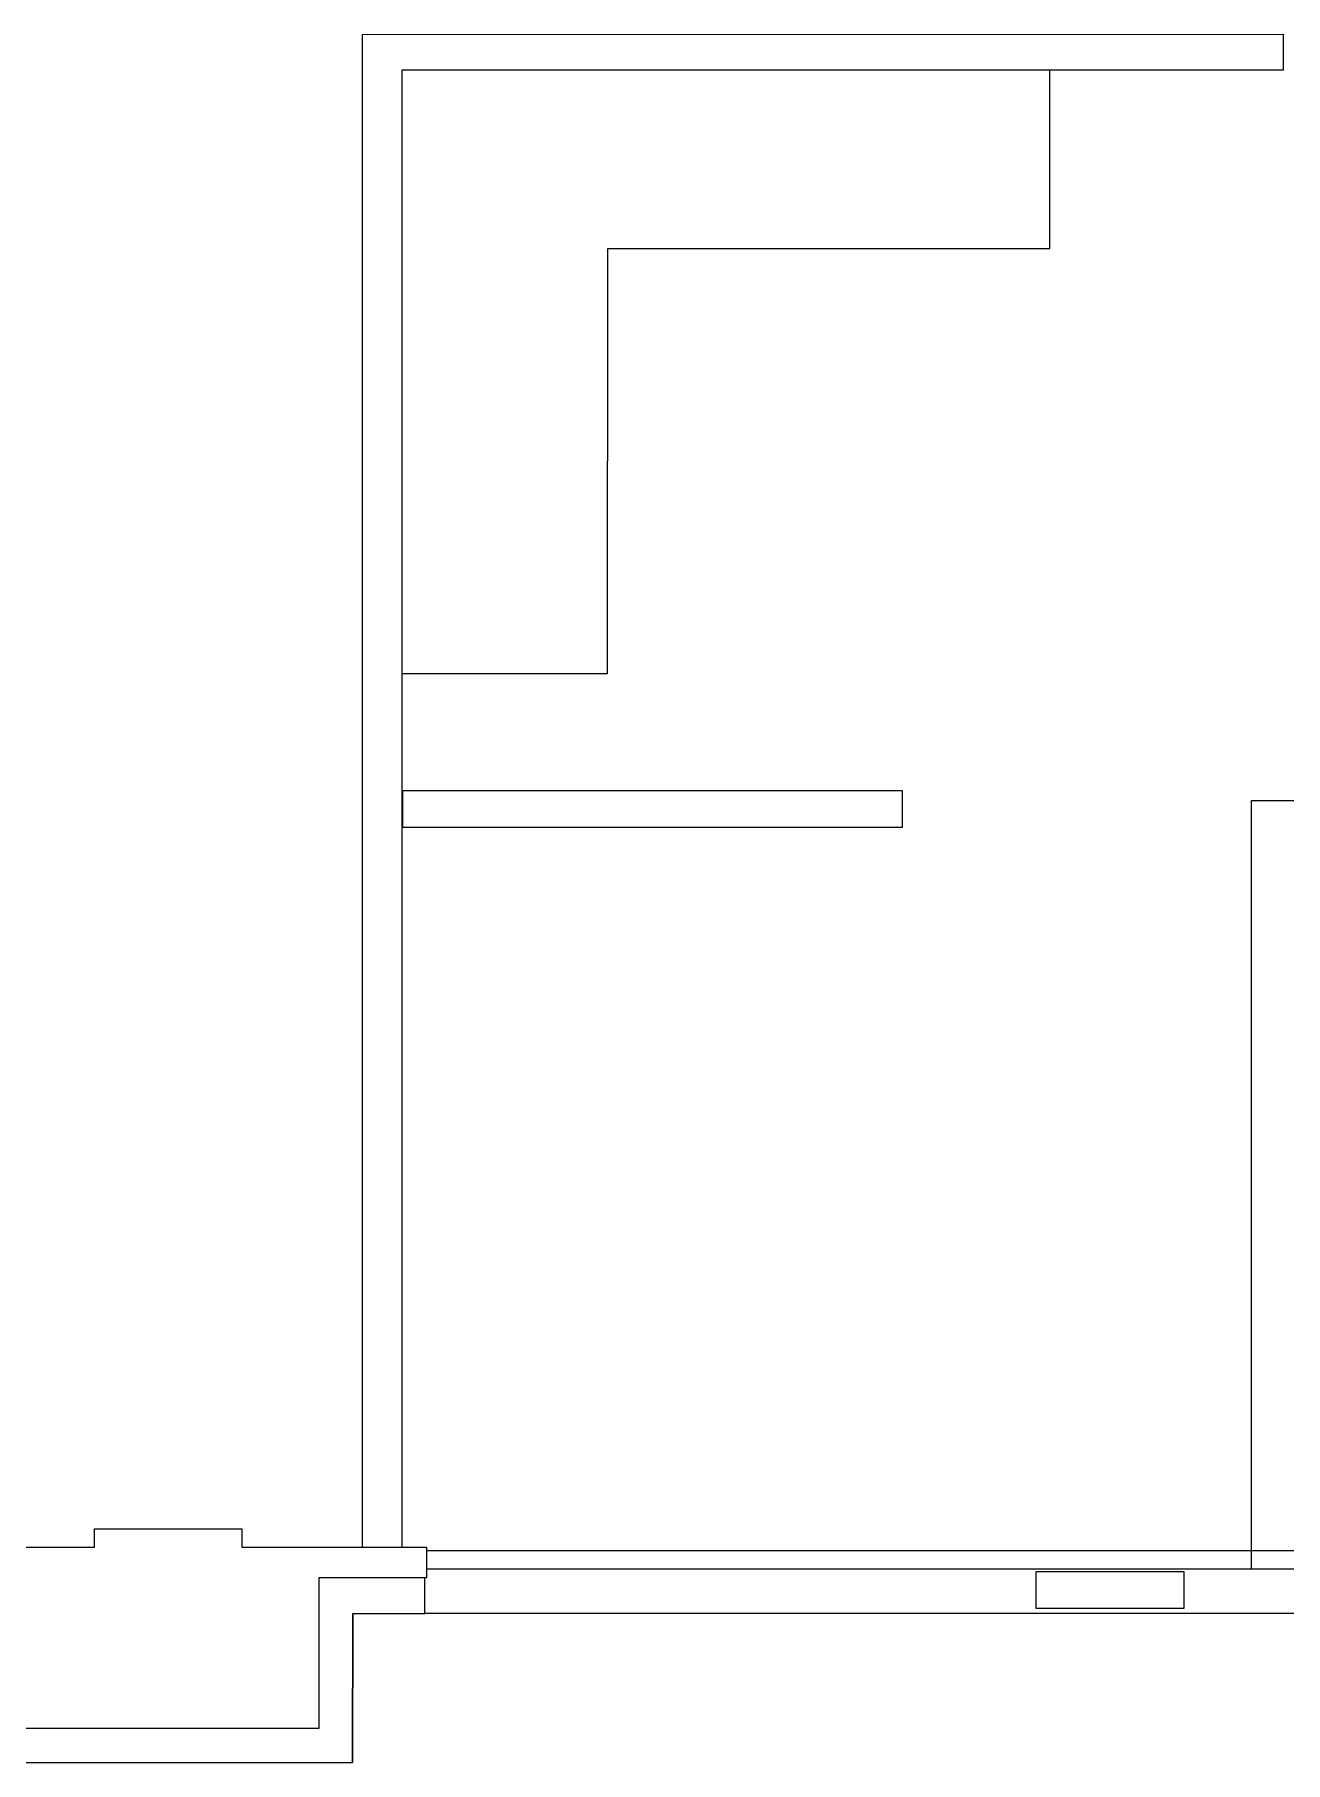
# Model space of a CAD drawing. Header units: metres. Extents: x 0 to 31.2, y 0 to 17.3.
# Drawn here: x 5.3 to 10.58, y -0.02 to 7.29 of the extents above; entities that cross this region are included whole.
import ezdxf

# ---------------------------------------------------------------- set-up
doc = ezdxf.new("R2010")
doc.units = ezdxf.units.M
doc.header["$MEASUREMENT"] = 0
doc.layers.add('Wall Layer', color=72, linetype='CONTINUOUS')

msp = doc.modelspace()

# ---------------------------------------------------------------- linework, layer by layer
at = {"layer": 'Wall Layer'}
for points in [[(10.5738, 7.2898), (6.6802, 7.288)], [(6.6802, 7.288), (6.6802, 0.8922)], [(10.5738, 7.1385), (10.5738, 7.2898)], [(10.5738, 7.1385), (6.8481, 7.1385)], [(6.8481, 7.1385), (6.8481, 0.8922)], [(7.7177, 6.3853), (9.586, 6.3853), (9.586, 7.1385)], [(6.8481, 4.5875), (7.7174, 4.5875), (7.7177, 6.3853)], [(6.8517, 4.0919), (8.9616, 4.0919), (8.9616, 3.9356), (6.8517, 3.9356), (6.8517, 4.0919)], [(10.439, 0.7987), (10.439, 4.0499)], [(10.439, 4.0499), (12.5896, 4.0499)], [(4.7685, 0.8922), (5.0804, 0.8922), (5.5481, 0.8922), (5.5481, 0.9701), (6.1718, 0.9701), (6.1718, 0.8922), (6.6396, 0.8922), (6.9515, 0.8922), (6.9515, 0.762), (6.6396, 0.762), (6.4968, 0.762), (6.4968, 0.1249), (5.2232, 0.1249), (5.2232, 0.762), (5.0804, 0.762), (4.7685, 0.762), (4.7685, 0.6061)], [(12.639, 0.877), (6.9515, 0.877)], [(6.6402, 0.612), (6.9448, 0.6117), (6.9448, 0.762)], [(12.639, 0.7987), (6.9515, 0.7987)], [(9.5292, 0.6329), (9.5292, 0.7888), (10.1526, 0.7888), (10.1526, 0.6329), (9.5292, 0.6329)], [(4.7685, 0.6061), (5.0804, 0.6061), (5.0804, -0.0183), (6.6396, -0.0183), (6.6402, 0.612), (6.6396, -0.0183)], [(12.621, 0.6117), (6.9448, 0.6117)]]:
    msp.add_lwpolyline(points, dxfattribs=at)

doc.saveas('drawing.dxf')
